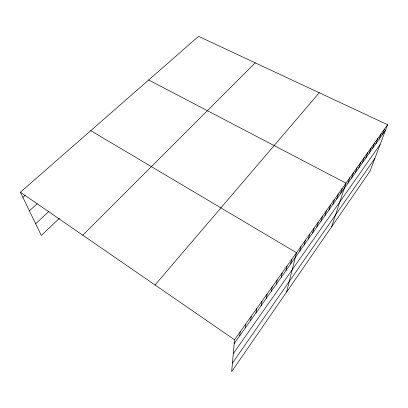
<?xml version="1.0" encoding="UTF-8"?>
<svg xmlns="http://www.w3.org/2000/svg" width="408" height="408" viewBox="0 0 408 408"><rect width="100%" height="100%" fill="white"/><g stroke="black" fill="none" stroke-linecap="round" stroke-linejoin="round"><path stroke-width="0.61" d="M387.6 124.71L234.529 339.752L231.657 371.627L370.03 171.161L387.6 124.71L198.569 36.373L20.4 192.209L41.32 235.482L59.425 218.29M239.771 335.733L240.205 331.78M245.259 327.991L245.774 323.952M250.655 320.382L251.246 316.261M255.959 312.905L256.627 308.708M261.171 305.556L261.91 301.283M266.291 298.33L267.107 293.99M271.33 291.23L272.212 286.814M276.287 284.243L277.231 279.766M281.158 277.374L282.163 272.83M285.947 270.616L287.018 266.016M290.664 263.966L291.791 259.31M286.615 292.006L296.483 252.715L90.76 130.667M299.732 251.18L300.966 246.417M304.093 245.029L305.383 240.215M308.387 238.971L309.728 234.11M312.62 233.004L314.007 228.097M316.786 227.129L318.22 222.181M320.892 221.34L322.371 216.352M324.936 215.638L326.456 210.61M328.919 210.018L330.48 204.954M332.846 204.484L334.448 199.379M336.712 199.028L338.354 193.892M340.527 193.652L342.21 188.481M331.561 226.894L346.004 183.146L148.691 79.999M347.993 183.126L349.743 177.893M351.645 177.975L353.43 172.712M355.246 172.895L357.066 167.606M358.795 167.887L360.652 162.573M362.299 162.945L364.181 157.61M365.757 158.075L367.669 152.714M369.163 153.27L371.107 147.885M372.524 148.527L374.493 143.121M375.839 143.851L377.839 138.424M379.114 139.24L381.133 133.793M382.342 134.686L384.387 129.224M232.422 363.12L374.83 158.472M233.279 353.624L380.088 144.57M234.182 343.618L385.529 130.193M155.045 284.983L319.229 92.759M82.768 235.181L255.235 62.858M35.649 223.747L48.914 211.431M29.396 210.819L37.199 203.745M22.889 197.36L25.123 195.386M20.4 192.209L234.529 339.752"/></g></svg>
